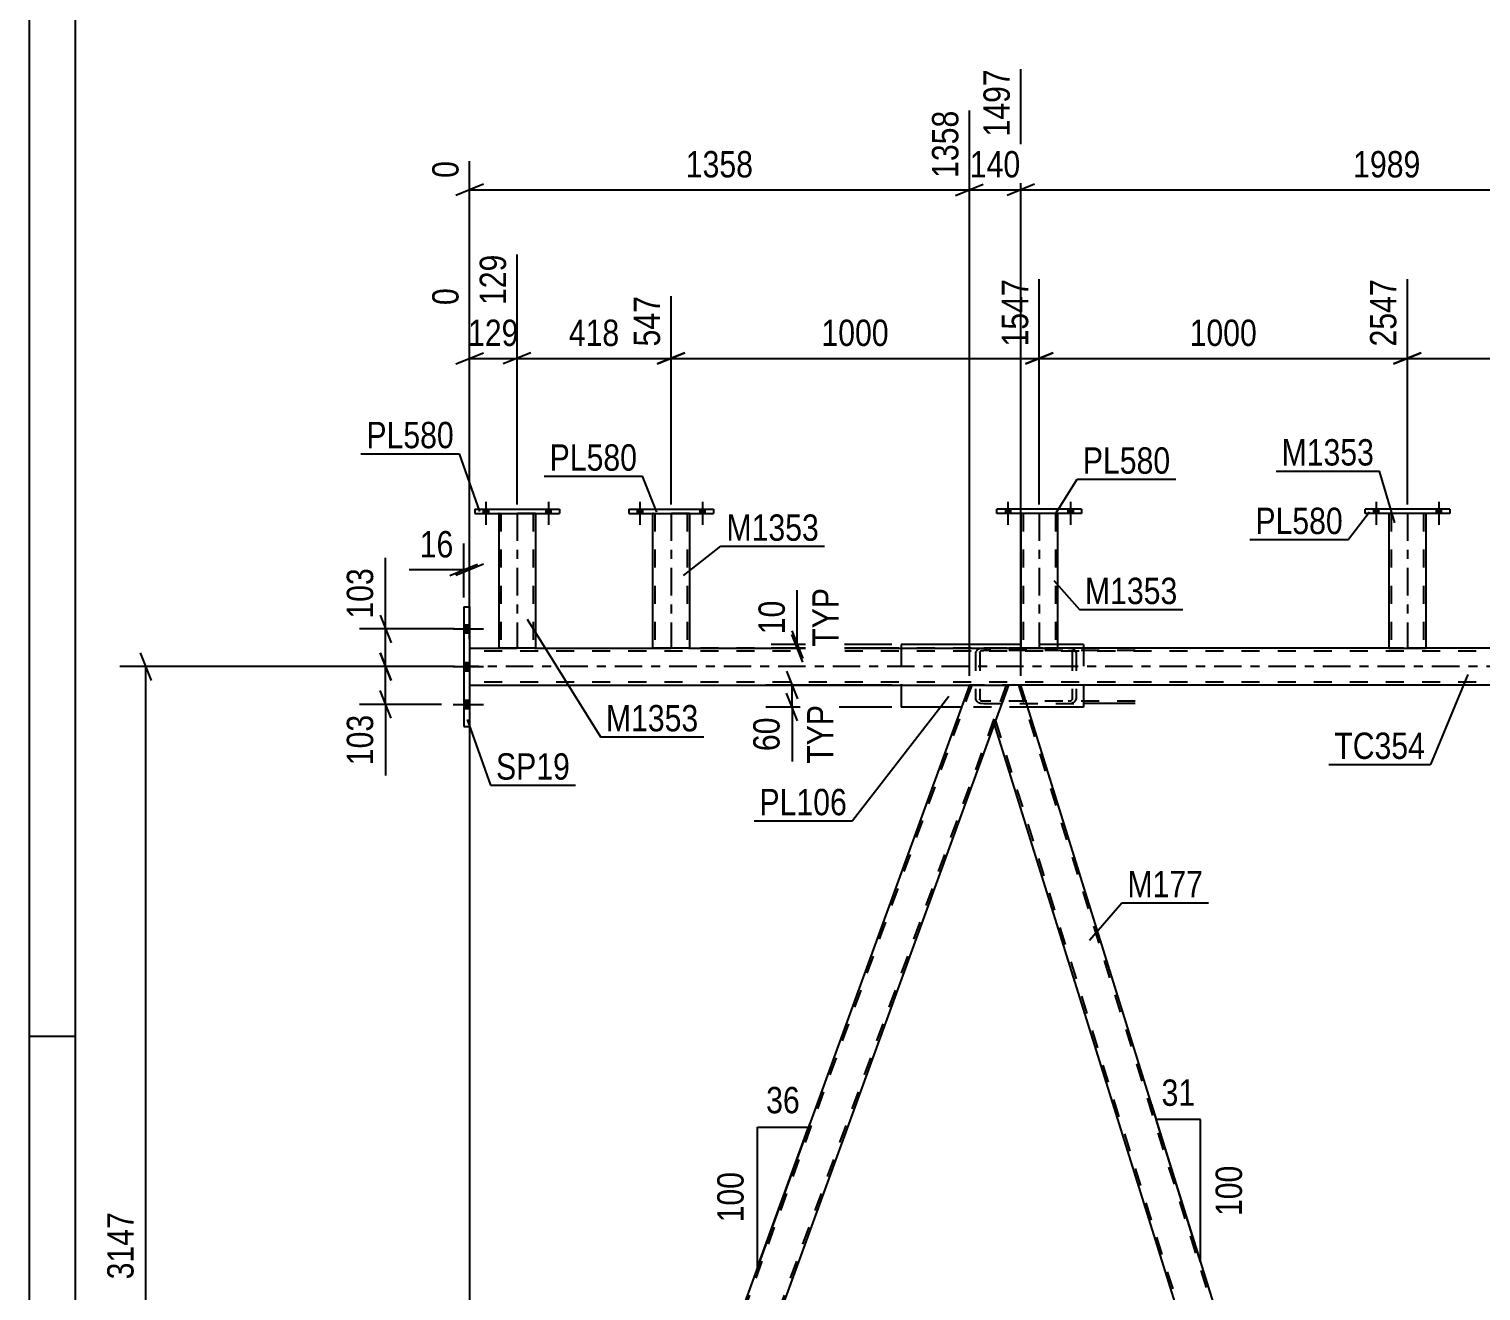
# Model space of a CAD drawing. Header units: millimetres. Extents: x -857 to 332, y -866 to -25.
# Drawn here: x -856.6 to -698.9, y -744.7 to -607.5 of the extents above; entities that cross this region are included whole.
import ezdxf

# ---------------------------------------------------------------- set-up
doc = ezdxf.new("R2010")
doc.units = ezdxf.units.MM
doc.linetypes.add('DXK_LINE_DOT2', pattern=[3.9198, 1.9599, -1.9599])
doc.linetypes.add('DXK_LINE_DOT3', pattern=[5.9187, 2.979, -0.9799, 0.9799, -0.9799])
doc.styles.add('Arial Narrow', font='ARIALN.TTF', dxfattribs={"height": 0.2})

# ---------------------------------------------------------------- blocks, each defined once
blk = doc.blocks.new('Unknown-570386455-1132')
at = {"color": 5, "linetype": 'Continuous'}
for p, q in [((-856.65, -25.05), (-856.65, -866.05)), ((-851.65, -30.05), (-851.65, -861.05)), ((-851.65, -717.05), (-856.65, -717.05))]:
    blk.add_line(p, q, dxfattribs=at)
blk = doc.blocks.new('Bolt-570386455-6483 - 6466')
at = {"linetype": 'Continuous'}
for points in [[(-809.42, -672.3), (-809.42, -673.18), (-808.78, -673.18), (-808.78, -672.3)], [(-809.42, -672.3), (-809.42, -673.18), (-808.78, -673.18), (-808.78, -672.3)], [(-809.42, -672.3), (-809.42, -673.18), (-808.78, -673.18), (-808.78, -672.3)], [(-809.42, -676.4), (-809.42, -677.28), (-808.78, -677.28), (-808.78, -676.4)], [(-809.42, -676.4), (-809.42, -677.28), (-808.78, -677.28), (-808.78, -676.4)], [(-809.42, -680.5), (-809.42, -681.38), (-808.78, -681.38), (-808.78, -680.5)], [(-809.42, -680.5), (-809.42, -681.38), (-808.78, -681.38), (-808.78, -680.5)], [(-809.42, -680.5), (-809.42, -681.38), (-808.78, -681.38), (-808.78, -680.5)]]:
    blk.add_hatch(color=1, dxfattribs=at).paths.add_polyline_path(points)
at = {"color": 1, "linetype": 'Continuous'}
for p, q in [((-810.58, -672.74), (-807.26, -672.74)), ((-810.58, -672.74), (-807.26, -672.74)), ((-810.58, -672.74), (-807.26, -672.74)), ((-809.42, -672.3), (-808.78, -672.3)), ((-809.42, -672.3), (-808.78, -672.3)), ((-809.42, -672.3), (-808.78, -672.3)), ((-809.42, -673.18), (-808.78, -673.18)), ((-809.42, -673.18), (-808.78, -673.18)), ((-809.42, -673.18), (-808.78, -673.18)), ((-809.42, -676.4), (-808.78, -676.4)), ((-809.42, -676.4), (-808.78, -676.4)), ((-810.58, -676.84), (-807.26, -676.84)), ((-810.58, -676.84), (-807.26, -676.84)), ((-809.42, -677.28), (-808.78, -677.28)), ((-809.42, -677.28), (-808.78, -677.28)), ((-810.58, -680.94), (-807.26, -680.94)), ((-810.58, -680.94), (-807.26, -680.94)), ((-810.58, -680.94), (-807.26, -680.94)), ((-809.42, -680.5), (-808.78, -680.5)), ((-809.42, -680.5), (-808.78, -680.5)), ((-809.42, -680.5), (-808.78, -680.5)), ((-809.42, -681.38), (-808.78, -681.38)), ((-809.42, -681.38), (-808.78, -681.38)), ((-809.42, -681.38), (-808.78, -681.38))]:
    blk.add_line(p, q, dxfattribs=at)
blk = doc.blocks.new('Bolt-570386455-6641 - 6466')
at = {"linetype": 'Continuous'}
for points in [[(-806.74, -659.72), (-807.3, -659.72), (-807.3, -660.2), (-806.74, -660.2)], [(-806.74, -659.72), (-807.3, -659.72), (-807.3, -660.2), (-806.74, -660.2)], [(-799.94, -659.72), (-800.5, -659.72), (-800.5, -660.2), (-799.94, -660.2)], [(-799.94, -659.72), (-800.5, -659.72), (-800.5, -660.2), (-799.94, -660.2)]]:
    blk.add_hatch(color=1, dxfattribs=at).paths.add_polyline_path(points)
at = {"color": 1, "linetype": 'Continuous'}
for p, q in [((-807.02, -658.92), (-807.02, -661.44)), ((-807.02, -658.92), (-807.02, -661.44)), ((-800.22, -658.92), (-800.22, -661.44)), ((-800.22, -658.92), (-800.22, -661.44)), ((-807.3, -659.72), (-807.3, -660.2)), ((-807.3, -659.72), (-807.3, -660.2)), ((-806.74, -659.72), (-806.74, -660.2)), ((-806.74, -659.72), (-806.74, -660.2)), ((-800.5, -659.72), (-800.5, -660.2)), ((-800.5, -659.72), (-800.5, -660.2)), ((-799.94, -659.72), (-799.94, -660.2)), ((-799.94, -659.72), (-799.94, -660.2))]:
    blk.add_line(p, q, dxfattribs=at)
blk = doc.blocks.new('Part-570386455-6513 - 6466')
at = {"color": 2, "linetype": 'Continuous'}
for p, q in [((-808.78, -674.84), (-805.62, -674.84)), ((-801.62, -674.84), (-788.89, -674.84)), ((-784.89, -674.84), (-748.89, -674.84)), ((-708.89, -674.84), (-744.89, -674.84)), ((-668.89, -674.84), (-704.89, -674.84)), ((-808.78, -678.84), (-754.48, -678.84)), ((-669.35, -678.84), (-748.91, -678.84))]:
    blk.add_line(p, q, dxfattribs=at)
at = {"color": 7, "linetype": 'DXK_LINE_DOT2'}
for p, q in [((-808.78, -674.84), (-808.78, -678.84)), ((-127.13, -675.16), (-808.78, -675.16)), ((-805.62, -674.84), (-801.62, -674.84)), ((-127.13, -674.84), (-788.89, -674.84)), ((-788.89, -674.84), (-784.89, -674.84)), ((-748.89, -674.84), (-744.89, -674.84)), ((-704.89, -674.84), (-708.89, -674.84)), ((-127.13, -678.52), (-808.78, -678.52)), ((-748.91, -678.84), (-754.48, -678.84))]:
    blk.add_line(p, q, dxfattribs=at)
at = {"color": 7, "linetype": 'DXK_LINE_DOT3'}
blk.add_line((-127.13, -676.84), (-808.78, -676.84), dxfattribs=at)
blk = doc.blocks.new('Bolt-570386455-6600 - 6466')
at = {"linetype": 'Continuous'}
for points in [[(-750.01, -659.72), (-750.57, -659.72), (-750.57, -660.2), (-750.01, -660.2)], [(-750.01, -659.72), (-750.57, -659.72), (-750.57, -660.2), (-750.01, -660.2)], [(-743.21, -659.72), (-743.77, -659.72), (-743.77, -660.2), (-743.21, -660.2)], [(-743.21, -659.72), (-743.77, -659.72), (-743.77, -660.2), (-743.21, -660.2)]]:
    blk.add_hatch(color=1, dxfattribs=at).paths.add_polyline_path(points)
at = {"color": 1, "linetype": 'Continuous'}
for p, q in [((-750.29, -658.92), (-750.29, -661.44)), ((-750.29, -658.92), (-750.29, -661.44)), ((-743.49, -658.92), (-743.49, -661.44)), ((-743.49, -658.92), (-743.49, -661.44)), ((-750.57, -659.72), (-750.57, -660.2)), ((-750.57, -659.72), (-750.57, -660.2)), ((-750.01, -659.72), (-750.01, -660.2)), ((-750.01, -659.72), (-750.01, -660.2)), ((-743.77, -659.72), (-743.77, -660.2)), ((-743.77, -659.72), (-743.77, -660.2)), ((-743.21, -659.72), (-743.21, -660.2)), ((-743.21, -659.72), (-743.21, -660.2))]:
    blk.add_line(p, q, dxfattribs=at)
blk = doc.blocks.new('Bolt-570386455-6602 - 6466')
at = {"linetype": 'Continuous'}
for points in [[(-710.01, -659.72), (-710.57, -659.72), (-710.57, -660.2), (-710.01, -660.2)], [(-710.01, -659.72), (-710.57, -659.72), (-710.57, -660.2), (-710.01, -660.2)], [(-703.21, -659.72), (-703.77, -659.72), (-703.77, -660.2), (-703.21, -660.2)], [(-703.21, -659.72), (-703.77, -659.72), (-703.77, -660.2), (-703.21, -660.2)]]:
    blk.add_hatch(color=1, dxfattribs=at).paths.add_polyline_path(points)
at = {"color": 1, "linetype": 'Continuous'}
for p, q in [((-710.29, -658.92), (-710.29, -661.44)), ((-710.29, -658.92), (-710.29, -661.44)), ((-703.49, -658.92), (-703.49, -661.44)), ((-703.49, -658.92), (-703.49, -661.44)), ((-710.57, -659.72), (-710.57, -660.2)), ((-710.57, -659.72), (-710.57, -660.2)), ((-710.01, -659.72), (-710.01, -660.2)), ((-710.01, -659.72), (-710.01, -660.2)), ((-703.77, -659.72), (-703.77, -660.2)), ((-703.77, -659.72), (-703.77, -660.2)), ((-703.21, -659.72), (-703.21, -660.2)), ((-703.21, -659.72), (-703.21, -660.2))]:
    blk.add_line(p, q, dxfattribs=at)
blk = doc.blocks.new('Part-570386455-6945 - 6466')
at = {"color": 2, "linetype": 'Continuous'}
for p, q in [((-748.89, -660.2), (-748.89, -674.84)), ((-744.89, -660.2), (-744.89, -674.84)), ((-748.89, -674.84), (-744.89, -674.84))]:
    blk.add_line(p, q, dxfattribs=at)
at = {"color": 7, "linetype": 'DXK_LINE_DOT2'}
for p, q in [((-744.89, -660.2), (-748.89, -660.2)), ((-748.89, -660.2), (-748.86, -660.2)), ((-748.65, -660.2), (-748.65, -674.84)), ((-745.13, -660.2), (-745.13, -674.84)), ((-745.19, -674.84), (-745.15, -674.84)), ((-745.15, -674.84), (-745.19, -674.84)), ((-745.13, -674.84), (-745.15, -674.84)), ((-745.15, -674.84), (-745.13, -674.84))]:
    blk.add_line(p, q, dxfattribs=at)
at = {"color": 7, "linetype": 'DXK_LINE_DOT3'}
blk.add_line((-746.89, -660.2), (-746.89, -674.84), dxfattribs=at)
blk = doc.blocks.new('Part-570386455-6593 - 6466')
at = {"color": 7, "linetype": 'DXK_LINE_DOT2'}
for p, q in [((-753.73, -675.14), (-753.8, -675.32)), ((-752.92, -674.84), (-753.26, -674.88)), ((-753.09, -675.1), (-752.92, -675.08)), ((-736.47, -674.84), (-752.92, -674.84)), ((-736.47, -675.08), (-752.92, -675.08)), ((-743.42, -674.88), (-743.75, -674.84)), ((-743.75, -675.08), (-743.59, -675.1)), ((-742.88, -675.32), (-742.95, -675.14)), ((-753.8, -675.32), (-753.8, -680.36)), ((-753.36, -675.32), (-753.33, -675.23)), ((-753.36, -675.32), (-753.36, -680.36)), ((-743.35, -675.23), (-743.32, -675.32)), ((-743.32, -675.32), (-743.32, -680.36)), ((-742.88, -675.32), (-742.88, -680.36)), ((-753.8, -680.36), (-753.73, -680.55)), ((-753.33, -680.45), (-753.36, -680.36)), ((-753.26, -680.81), (-752.92, -680.84)), ((-752.92, -680.6), (-753.09, -680.58)), ((-736.47, -680.6), (-752.92, -680.6)), ((-752.92, -680.84), (-742.08, -680.84)), ((-743.59, -680.58), (-743.75, -680.6)), ((-743.75, -680.84), (-743.42, -680.81)), ((-743.32, -680.36), (-743.35, -680.45)), ((-742.95, -680.55), (-742.88, -680.36))]:
    blk.add_line(p, q, dxfattribs=at)
at = {"color": 2, "linetype": 'Continuous'}
blk.add_line((-736.47, -680.84), (-742.08, -680.84), dxfattribs=at)
at = {"color": 7, "linetype": 'DXK_LINE_DOT2'}
for centre, radius, start, end in [((-753.12, -675.68), 0.817, 99.5182, 138.0638), ((-753.02, -675.5), 0.409, 99.5182, 138.0638), ((-743.65, -675.5), 0.409, 41.9362, 80.4818), ((-743.55, -675.68), 0.817, 41.9362, 80.4818), ((-753.12, -680), 0.817, 221.9362, 260.4818), ((-753.02, -680.18), 0.409, 221.9362, 260.4818), ((-743.65, -680.18), 0.409, 279.5182, 318.0638), ((-743.55, -680), 0.817, 279.5182, 318.0638)]:
    blk.add_arc(centre, radius, start, end, dxfattribs=at)
blk = doc.blocks.new('Bolt-570386455-6621 - 6466')
at = {"linetype": 'Continuous'}
for points in [[(-790.01, -659.72), (-790.57, -659.72), (-790.57, -660.2), (-790.01, -660.2)], [(-790.01, -659.72), (-790.57, -659.72), (-790.57, -660.2), (-790.01, -660.2)], [(-783.21, -659.72), (-783.77, -659.72), (-783.77, -660.2), (-783.21, -660.2)], [(-783.21, -659.72), (-783.77, -659.72), (-783.77, -660.2), (-783.21, -660.2)]]:
    blk.add_hatch(color=1, dxfattribs=at).paths.add_polyline_path(points)
at = {"color": 1, "linetype": 'Continuous'}
for p, q in [((-790.29, -658.92), (-790.29, -661.44)), ((-790.29, -658.92), (-790.29, -661.44)), ((-783.49, -658.92), (-783.49, -661.44)), ((-783.49, -658.92), (-783.49, -661.44)), ((-790.57, -659.72), (-790.57, -660.2)), ((-790.57, -659.72), (-790.57, -660.2)), ((-790.01, -659.72), (-790.01, -660.2)), ((-790.01, -659.72), (-790.01, -660.2)), ((-783.77, -659.72), (-783.77, -660.2)), ((-783.77, -659.72), (-783.77, -660.2)), ((-783.21, -659.72), (-783.21, -660.2)), ((-783.21, -659.72), (-783.21, -660.2))]:
    blk.add_line(p, q, dxfattribs=at)
blk = doc.blocks.new('Part-570386455-6718 - 6466')
at = {"color": 2, "linetype": 'Continuous'}
for p, q in [((-761.9, -674.44), (-761.9, -674.84)), ((-748.89, -674.44), (-761.9, -674.44)), ((-742.08, -674.44), (-744.89, -674.44)), ((-742.08, -674.44), (-742.08, -674.84)), ((-761.9, -678.84), (-761.9, -681.24)), ((-742.08, -678.84), (-742.08, -681.24)), ((-755.35, -681.24), (-761.9, -681.24)), ((-742.08, -681.24), (-748.16, -681.24))]:
    blk.add_line(p, q, dxfattribs=at)
at = {"color": 7, "linetype": 'DXK_LINE_DOT2'}
for p, q in [((-761.9, -674.84), (-761.9, -678.84)), ((-744.89, -674.44), (-748.89, -674.44)), ((-742.08, -674.84), (-742.08, -678.84)), ((-748.16, -681.24), (-755.35, -681.24))]:
    blk.add_line(p, q, dxfattribs=at)
blk = doc.blocks.new('Part-570386455-6839 - 6466')
at = {"color": 2, "linetype": 'Continuous'}
for p, q in [((-750.22, -678.84), (-751.77, -683.09)), ((-748.91, -678.84), (-750.22, -678.84)), ((-748.91, -678.84), (-712.2, -796.59)), ((-751.77, -683.09), (-715.31, -800.06)), ((-713.47, -800.06), (-712.2, -796.59))]:
    blk.add_line(p, q, dxfattribs=at)
at = {"color": 7, "linetype": 'DXK_LINE_DOT2'}
for p, q in [((-749.16, -678.84), (-712.34, -796.96)), ((-751.64, -682.72), (-715.06, -800.06)), ((-712.2, -796.59), (-712.47, -797.33)), ((-715.31, -800.06), (-713.47, -800.06))]:
    blk.add_line(p, q, dxfattribs=at)
blk = doc.blocks.new('Part-570386455-6891 - 6466')
at = {"color": 2, "linetype": 'Continuous'}
for p, q in [((-809.42, -670.34), (-809.42, -683.34)), ((-809.42, -670.34), (-808.78, -670.34)), ((-808.78, -670.34), (-808.78, -683.34)), ((-809.42, -683.34), (-808.78, -683.34))]:
    blk.add_line(p, q, dxfattribs=at)
blk = doc.blocks.new('Part-570386455-6916 - 6466')
at = {"color": 2, "linetype": 'Continuous'}
for p, q in [((-788.89, -660.2), (-788.89, -674.84)), ((-784.89, -660.2), (-784.89, -674.84)), ((-784.89, -674.84), (-788.89, -674.84))]:
    blk.add_line(p, q, dxfattribs=at)
at = {"color": 7, "linetype": 'DXK_LINE_DOT2'}
for p, q in [((-784.89, -660.2), (-788.89, -660.2)), ((-788.89, -660.2), (-788.86, -660.2)), ((-788.65, -660.2), (-788.65, -674.84)), ((-785.13, -660.2), (-785.13, -674.84)), ((-788.65, -674.84), (-788.63, -674.84)), ((-788.63, -674.84), (-788.6, -674.84)), ((-788.6, -674.84), (-788.58, -674.84))]:
    blk.add_line(p, q, dxfattribs=at)
at = {"color": 7, "linetype": 'DXK_LINE_DOT3'}
blk.add_line((-786.89, -660.2), (-786.89, -674.84), dxfattribs=at)
blk = doc.blocks.new('Part-570386455-6934 - 6466')
at = {"color": 2, "linetype": 'Continuous'}
for p, q in [((-702.29, -659.72), (-711.49, -659.72)), ((-711.49, -660.2), (-711.49, -659.72)), ((-702.29, -660.2), (-711.49, -660.2)), ((-702.29, -659.72), (-702.29, -660.2))]:
    blk.add_line(p, q, dxfattribs=at)
blk = doc.blocks.new('Part-570386455-6951 - 6466')
at = {"color": 2, "linetype": 'Continuous'}
for p, q in [((-742.29, -659.72), (-751.49, -659.72)), ((-751.49, -660.2), (-751.49, -659.72)), ((-742.29, -660.2), (-751.49, -660.2)), ((-742.29, -659.72), (-742.29, -660.2))]:
    blk.add_line(p, q, dxfattribs=at)
blk = doc.blocks.new('Part-570386455-6957 - 6466')
at = {"color": 2, "linetype": 'Continuous'}
for p, q in [((-708.89, -660.2), (-708.89, -674.84)), ((-704.89, -660.2), (-704.89, -674.84)), ((-708.89, -674.84), (-704.89, -674.84))]:
    blk.add_line(p, q, dxfattribs=at)
at = {"color": 7, "linetype": 'DXK_LINE_DOT2'}
for p, q in [((-704.89, -660.2), (-708.89, -660.2)), ((-708.89, -660.2), (-708.86, -660.2)), ((-708.65, -660.2), (-708.65, -674.84)), ((-705.13, -660.2), (-705.13, -674.84)), ((-705.19, -674.84), (-705.15, -674.84)), ((-705.15, -674.84), (-705.19, -674.84)), ((-705.13, -674.84), (-705.15, -674.84)), ((-705.15, -674.84), (-705.13, -674.84))]:
    blk.add_line(p, q, dxfattribs=at)
at = {"color": 7, "linetype": 'DXK_LINE_DOT3'}
blk.add_line((-706.89, -660.2), (-706.89, -674.84), dxfattribs=at)
blk = doc.blocks.new('Part-570386455-7005 - 6466')
at = {"color": 7, "linetype": 'DXK_LINE_DOT2'}
for p, q in [((-669.09, -678.84), (-713.21, -800.06)), ((-665.34, -678.84), (-709.47, -800.06)), ((-665.09, -678.84), (-666.64, -683.09)), ((-712.2, -796.59), (-713.47, -800.06)), ((-709.21, -800.06), (-713.47, -800.06))]:
    blk.add_line(p, q, dxfattribs=at)
at = {"color": 2, "linetype": 'Continuous'}
for p, q in [((-669.35, -678.84), (-712.2, -796.59)), ((-669.35, -678.84), (-665.09, -678.84)), ((-666.64, -683.09), (-709.21, -800.06))]:
    blk.add_line(p, q, dxfattribs=at)
blk = doc.blocks.new('Part-570386455-7054 - 6466')
at = {"color": 2, "linetype": 'Continuous'}
for p, q in [((-791.49, -659.72), (-791.49, -660.2)), ((-791.49, -659.72), (-782.29, -659.72)), ((-791.49, -660.2), (-782.29, -660.2)), ((-782.29, -659.72), (-782.29, -660.2))]:
    blk.add_line(p, q, dxfattribs=at)
blk = doc.blocks.new('Part-570386455-7071 - 6466')
at = {"color": 2, "linetype": 'Continuous'}
for p, q in [((-754.48, -678.84), (-798.6, -800.06)), ((-754.48, -678.84), (-750.22, -678.84)), ((-751.77, -683.09), (-794.34, -800.06))]:
    blk.add_line(p, q, dxfattribs=at)
at = {"color": 7, "linetype": 'DXK_LINE_DOT2'}
for p, q in [((-754.22, -678.84), (-798.35, -800.06)), ((-750.48, -678.84), (-794.6, -800.06)), ((-750.22, -678.84), (-751.77, -683.09)), ((-798.6, -800.06), (-794.34, -800.06))]:
    blk.add_line(p, q, dxfattribs=at)
blk = doc.blocks.new('Part-570386455-7120 - 6466')
at = {"color": 2, "linetype": 'Continuous'}
for p, q in [((-805.62, -660.2), (-805.62, -674.84)), ((-801.62, -660.2), (-801.62, -674.84)), ((-801.62, -674.84), (-805.62, -674.84))]:
    blk.add_line(p, q, dxfattribs=at)
at = {"color": 7, "linetype": 'DXK_LINE_DOT2'}
for p, q in [((-801.62, -660.2), (-805.62, -660.2)), ((-805.62, -660.2), (-805.59, -660.2)), ((-805.38, -660.2), (-805.38, -674.84)), ((-801.86, -660.2), (-801.86, -674.84)), ((-805.38, -674.84), (-805.37, -674.84)), ((-805.37, -674.84), (-805.33, -674.84)), ((-805.33, -674.84), (-805.31, -674.84))]:
    blk.add_line(p, q, dxfattribs=at)
at = {"color": 7, "linetype": 'DXK_LINE_DOT3'}
blk.add_line((-803.62, -660.2), (-803.62, -674.84), dxfattribs=at)
blk = doc.blocks.new('Part-570386455-7126 - 6466')
at = {"color": 2, "linetype": 'Continuous'}
for p, q in [((-808.22, -659.72), (-808.22, -660.2)), ((-808.22, -659.72), (-799.02, -659.72)), ((-808.22, -660.2), (-799.02, -660.2)), ((-799.02, -659.72), (-799.02, -660.2))]:
    blk.add_line(p, q, dxfattribs=at)
blk = doc.blocks.new('StraightDimension-570386455-7425 - 6466')
at = {"color": 7, "linetype": 'Continuous'}
for p, q in [((-774.35, -677.34), (-773.15, -680.34)), ((-762.9, -678.84), (-776.6, -678.84)), ((-773.15, -682.74), (-774.35, -679.74)), ((-773.75, -681.24), (-773.75, -678.84)), ((-762.9, -681.24), (-776.6, -681.24))]:
    blk.add_line(p, q, dxfattribs=at)
at = {"color": 0, "linetype": 'Continuous'}
blk.add_wipeout([(-768.65, -680.4), (-772.85, -680.4), (-772.85, -687.99), (-768.65, -687.99)], dxfattribs=at)
at = {"color": 0}
blk.add_wipeout([(-774.5, -681.77), (-778.7, -681.77), (-778.7, -686.62), (-774.5, -686.62)], dxfattribs=at)
at = {"color": 7, "linetype": 'Continuous'}
blk.add_line((-773.75, -681.24), (-773.75, -687.15), dxfattribs=at)
blk.add_line((-773.75, -681.24), (-773.75, -687.15), dxfattribs=at)
at = {"color": 3, "linetype": 'Continuous', "style": 'Arial Narrow'}
blk.add_text('TYP', height=2.863, rotation=90.0002, dxfattribs=at).set_placement((-769.25, -687.39))
at = {"color": 3, "style": 'Arial Narrow'}
blk.add_text('60', height=2.863, rotation=90.0002, dxfattribs=at).set_placement((-775.1, -686.02))
blk = doc.blocks.new('StraightDimension-570386455-17871 - 6466')
at = {"color": 7, "linetype": 'Continuous'}
for p, q in [((-746.89, -659.2), (-746.89, -634.73)), ((-706.89, -659.2), (-706.89, -634.73)), ((-745.39, -642.74), (-748.39, -643.94)), ((-746.89, -643.34), (-706.89, -643.34)), ((-708.39, -643.94), (-705.39, -642.74))]:
    blk.add_line(p, q, dxfattribs=at)
at = {"color": 0, "linetype": 'Continuous'}
blk.add_wipeout([(-707.49, -634.13), (-711.69, -634.13), (-711.69, -642.64), (-707.49, -642.64)], dxfattribs=at)
at = {"color": 0}
blk.add_wipeout([(-722.64, -642.59), (-722.64, -638.39), (-731.15, -638.39), (-731.15, -642.59)], dxfattribs=at)
at = {"color": 3, "linetype": 'Continuous', "style": 'Arial Narrow'}
blk.add_text('2547', height=2.863, rotation=90.0002, dxfattribs=at).set_placement((-708.09, -642.04))
at = {"color": 3, "style": 'Arial Narrow'}
blk.add_text('1000', height=2.863, dxfattribs=at).set_placement((-730.55, -641.99))
blk = doc.blocks.new('StraightDimension-570386455-7463 - 6466')
at = {"color": 7, "linetype": 'Continuous'}
for p, q in [((-808.78, -679.84), (-808.78, -760.06)), ((-827.2, -798.84), (-827.2, -754.81)), ((-825.7, -757.06), (-828.7, -758.26)), ((-810.28, -758.26), (-807.28, -757.06)), ((-827.2, -757.66), (-808.78, -757.66))]:
    blk.add_line(p, q, dxfattribs=at)
at = {"color": 0}
blk.add_wipeout([(-813.74, -756.91), (-813.74, -752.71), (-822.25, -752.71), (-822.25, -756.91)], dxfattribs=at)
at = {"color": 3, "style": 'Arial Narrow'}
blk.add_text('1331', height=2.863, dxfattribs=at).set_placement((-821.65, -756.31))
blk = doc.blocks.new('StraightDimension-570386455-7212 - 6466')
at = {"color": 7, "linetype": 'Continuous'}
for p, q in [((-818.51, -671.24), (-817.31, -674.24)), ((-810.42, -672.74), (-820.76, -672.74)), ((-817.91, -676.84), (-817.91, -672.74)), ((-817.31, -678.34), (-818.51, -675.34)), ((-810.42, -676.84), (-820.76, -676.84))]:
    blk.add_line(p, q, dxfattribs=at)
at = {"color": 0}
blk.add_wipeout([(-818.66, -665.53), (-822.86, -665.53), (-822.86, -672.22), (-818.66, -672.22)], dxfattribs=at)
at = {"color": 7, "linetype": 'Continuous'}
blk.add_line((-817.91, -672.74), (-817.91, -665.01), dxfattribs=at)
blk.add_line((-817.91, -672.74), (-817.91, -665.01), dxfattribs=at)
at = {"color": 3, "style": 'Arial Narrow'}
blk.add_text('103', height=2.863, rotation=90.0002, dxfattribs=at).set_placement((-819.26, -671.62))
blk = doc.blocks.new('StraightDimension-570386455-8231 - 6466')
at = {"color": 7, "linetype": 'Continuous'}
for p, q in [((-809.42, -669.34), (-809.42, -663.47)), ((-808.78, -669.34), (-808.78, -663.47)), ((-810.92, -666.92), (-807.92, -665.72)), ((-807.28, -665.72), (-810.28, -666.92)), ((-809.42, -666.32), (-808.78, -666.32))]:
    blk.add_line(p, q, dxfattribs=at)
at = {"color": 0}
blk.add_wipeout([(-809.95, -665.57), (-809.95, -661.37), (-814.8, -661.37), (-814.8, -665.57)], dxfattribs=at)
at = {"color": 7, "linetype": 'Continuous'}
blk.add_line((-809.42, -666.32), (-815.33, -666.32), dxfattribs=at)
blk.add_line((-809.42, -666.32), (-815.33, -666.32), dxfattribs=at)
at = {"color": 3, "style": 'Arial Narrow'}
blk.add_text('16', height=2.863, dxfattribs=at).set_placement((-814.2, -664.97))
blk = doc.blocks.new('StraightDimension-570386455-17874 - 6466')
at = {"color": 7, "linetype": 'Continuous'}
for p, q in [((-803.62, -659.2), (-803.62, -632.06)), ((-808.78, -673.84), (-808.78, -635.72)), ((-810.28, -643.94), (-807.28, -642.74)), ((-808.78, -643.34), (-803.62, -643.34)), ((-802.12, -642.74), (-805.12, -643.94))]:
    blk.add_line(p, q, dxfattribs=at)
at = {"color": 0}
blk.add_wipeout([(-802.86, -642.59), (-802.86, -638.39), (-809.55, -638.39), (-809.55, -642.59)], dxfattribs=at)
at = {"color": 3, "style": 'Arial Narrow'}
blk.add_text('129', height=2.863, dxfattribs=at).set_placement((-808.95, -641.99))
at = {"color": 0, "linetype": 'Continuous'}
for points in [[(-804.22, -631.46), (-808.42, -631.46), (-808.42, -638.14), (-804.22, -638.14)], [(-809.38, -635.12), (-813.58, -635.12), (-813.58, -638.14), (-809.38, -638.14)]]:
    blk.add_wipeout(points, dxfattribs=at)
at = {"color": 3, "linetype": 'Continuous', "style": 'Arial Narrow'}
for s, height, p in [('129', 2.863, (-804.82, -637.54)), ('0', 2.86, (-809.98, -637.54))]:
    blk.add_text(s, height=height, rotation=90.0002, dxfattribs=at).set_placement(p)
blk = doc.blocks.new('StraightDimension-570386455-7220 - 6466')
at = {"color": 7, "linetype": 'Continuous'}
for p, q in [((-818.51, -675.34), (-817.31, -678.34)), ((-810.42, -676.84), (-820.76, -676.84)), ((-817.91, -680.94), (-817.91, -676.84)), ((-817.31, -682.44), (-818.51, -679.44)), ((-811.82, -680.94), (-820.76, -680.94))]:
    blk.add_line(p, q, dxfattribs=at)
at = {"color": 0}
blk.add_wipeout([(-818.66, -681.47), (-822.86, -681.47), (-822.86, -688.15), (-818.66, -688.15)], dxfattribs=at)
at = {"color": 7, "linetype": 'Continuous'}
blk.add_line((-817.91, -680.94), (-817.91, -688.68), dxfattribs=at)
blk.add_line((-817.91, -680.94), (-817.91, -688.68), dxfattribs=at)
at = {"color": 3, "style": 'Arial Narrow'}
blk.add_text('103', height=2.863, rotation=90.0002, dxfattribs=at).set_placement((-819.26, -687.55))
blk = doc.blocks.new('StraightDimension-570386455-7442 - 6466')
at = {"color": 7, "linetype": 'Continuous'}
for p, q in [((-773.78, -672.94), (-772.58, -675.94)), ((-772.58, -676.34), (-773.78, -673.34)), ((-762.9, -674.44), (-776.03, -674.44)), ((-762.9, -674.84), (-776.03, -674.84)), ((-773.18, -674.84), (-773.18, -674.44))]:
    blk.add_line(p, q, dxfattribs=at)
at = {"color": 0, "linetype": 'Continuous'}
blk.add_wipeout([(-768.08, -667.69), (-772.28, -667.69), (-772.28, -675.28), (-768.08, -675.28)], dxfattribs=at)
at = {"color": 0}
blk.add_wipeout([(-773.93, -669.06), (-778.13, -669.06), (-778.13, -673.92), (-773.93, -673.92)], dxfattribs=at)
at = {"color": 7, "linetype": 'Continuous'}
blk.add_line((-773.18, -674.44), (-773.18, -668.54), dxfattribs=at)
blk.add_line((-773.18, -674.44), (-773.18, -668.54), dxfattribs=at)
at = {"color": 3, "linetype": 'Continuous', "style": 'Arial Narrow'}
blk.add_text('TYP', height=2.863, rotation=90.0002, dxfattribs=at).set_placement((-768.68, -674.68))
at = {"color": 3, "style": 'Arial Narrow'}
blk.add_text('10', height=2.863, rotation=90.0002, dxfattribs=at).set_placement((-774.53, -673.32))
blk = doc.blocks.new('StraightDimension-570386455-7954 - 6466')
at = {"color": 7, "linetype": 'Continuous'}
for p, q in [((-843.34, -678.34), (-844.54, -675.34)), ((-810.42, -676.84), (-846.79, -676.84)), ((-843.94, -802.7), (-843.94, -676.84)), ((-844.54, -801.2), (-843.34, -804.2)), ((-828.84, -802.7), (-846.79, -802.7))]:
    blk.add_line(p, q, dxfattribs=at)
at = {"color": 0}
blk.add_wipeout([(-844.69, -735.51), (-848.89, -735.51), (-848.89, -744.03), (-844.69, -744.03)], dxfattribs=at)
at = {"color": 3, "style": 'Arial Narrow'}
blk.add_text('3147', height=2.863, rotation=90.0002, dxfattribs=at).set_placement((-845.29, -743.43))
blk = doc.blocks.new('StraightDimension-570386455-17870 - 6466')
at = {"color": 7, "linetype": 'Continuous'}
for p, q in [((-706.89, -659.2), (-706.89, -634.73)), ((-666.89, -659.2), (-666.89, -634.73)), ((-705.39, -642.74), (-708.39, -643.94)), ((-706.89, -643.34), (-666.89, -643.34)), ((-668.39, -643.94), (-665.39, -642.74))]:
    blk.add_line(p, q, dxfattribs=at)
at = {"color": 0, "linetype": 'Continuous'}
blk.add_wipeout([(-667.49, -634.13), (-671.69, -634.13), (-671.69, -642.64), (-667.49, -642.64)], dxfattribs=at)
at = {"color": 0}
blk.add_wipeout([(-682.64, -642.59), (-682.64, -638.39), (-691.15, -638.39), (-691.15, -642.59)], dxfattribs=at)
at = {"color": 3, "linetype": 'Continuous', "style": 'Arial Narrow'}
blk.add_text('3547', height=2.863, rotation=90.0002, dxfattribs=at).set_placement((-668.09, -642.04))
at = {"color": 3, "style": 'Arial Narrow'}
blk.add_text('1000', height=2.863, dxfattribs=at).set_placement((-690.55, -641.99))
blk = doc.blocks.new('StraightDimension-570386455-17872 - 6466')
at = {"color": 7, "linetype": 'Continuous'}
for p, q in [((-746.89, -659.2), (-746.89, -634.73)), ((-786.89, -659.2), (-786.89, -636.56)), ((-785.39, -642.74), (-788.39, -643.94)), ((-786.89, -643.34), (-746.89, -643.34)), ((-748.39, -643.94), (-745.39, -642.74))]:
    blk.add_line(p, q, dxfattribs=at)
at = {"color": 0, "linetype": 'Continuous'}
blk.add_wipeout([(-747.49, -634.13), (-751.69, -634.13), (-751.69, -642.64), (-747.49, -642.64)], dxfattribs=at)
at = {"color": 0}
blk.add_wipeout([(-762.64, -642.59), (-762.64, -638.39), (-771.15, -638.39), (-771.15, -642.59)], dxfattribs=at)
at = {"color": 3, "linetype": 'Continuous', "style": 'Arial Narrow'}
blk.add_text('1547', height=2.863, rotation=90.0002, dxfattribs=at).set_placement((-748.09, -642.04))
at = {"color": 3, "style": 'Arial Narrow'}
blk.add_text('1000', height=2.863, dxfattribs=at).set_placement((-770.55, -641.99))
blk = doc.blocks.new('StraightDimension-570386455-17873 - 6466')
at = {"color": 7, "linetype": 'Continuous'}
for p, q in [((-803.62, -659.2), (-803.62, -632.06)), ((-786.89, -659.2), (-786.89, -636.56)), ((-802.12, -642.74), (-805.12, -643.94)), ((-803.62, -643.34), (-786.89, -643.34)), ((-788.39, -643.94), (-785.39, -642.74))]:
    blk.add_line(p, q, dxfattribs=at)
at = {"color": 0}
blk.add_wipeout([(-791.92, -642.59), (-791.92, -638.39), (-798.6, -638.39), (-798.6, -642.59)], dxfattribs=at)
at = {"color": 3, "style": 'Arial Narrow'}
blk.add_text('418', height=2.863, dxfattribs=at).set_placement((-798, -641.99))
at = {"color": 0, "linetype": 'Continuous'}
blk.add_wipeout([(-787.49, -635.96), (-791.69, -635.96), (-791.69, -642.64), (-787.49, -642.64)], dxfattribs=at)
at = {"color": 3, "linetype": 'Continuous', "style": 'Arial Narrow'}
blk.add_text('547', height=2.863, rotation=90.0002, dxfattribs=at).set_placement((-788.09, -642.04))
blk = doc.blocks.new('StraightDimension-570386455-47000 - 6466')
at = {"color": 7, "linetype": 'Continuous'}
for p, q in [((-748.89, -677.84), (-748.89, -611.91)), ((-669.35, -677.84), (-669.35, -616.41)), ((-747.39, -624.42), (-750.39, -625.62)), ((-670.85, -625.62), (-667.85, -624.42)), ((-748.89, -625.02), (-669.35, -625.02))]:
    blk.add_line(p, q, dxfattribs=at)
at = {"color": 0, "linetype": 'Continuous'}
blk.add_wipeout([(-669.95, -615.81), (-674.15, -615.81), (-674.15, -624.32), (-669.95, -624.32)], dxfattribs=at)
at = {"color": 0}
blk.add_wipeout([(-704.86, -624.27), (-704.86, -620.07), (-713.38, -620.07), (-713.38, -624.27)], dxfattribs=at)
at = {"color": 3, "linetype": 'Continuous', "style": 'Arial Narrow'}
blk.add_text('3486', height=2.863, rotation=90.0002, dxfattribs=at).set_placement((-670.55, -623.72))
at = {"color": 3, "style": 'Arial Narrow'}
blk.add_text('1989', height=2.863, dxfattribs=at).set_placement((-712.78, -623.67))
blk = doc.blocks.new('StraightDimension-570386455-47001 - 6466')
at = {"color": 7, "linetype": 'Continuous'}
for p, q in [((-748.89, -677.84), (-748.89, -611.91)), ((-754.48, -677.84), (-754.48, -616.41)), ((-755.98, -625.62), (-752.98, -624.42)), ((-747.39, -624.42), (-750.39, -625.62)), ((-754.48, -625.02), (-748.89, -625.02))]:
    blk.add_line(p, q, dxfattribs=at)
at = {"color": 0}
blk.add_wipeout([(-748.34, -624.27), (-748.34, -620.07), (-755.03, -620.07), (-755.03, -624.27)], dxfattribs=at)
at = {"color": 3, "style": 'Arial Narrow'}
blk.add_text('140', height=2.863, dxfattribs=at).set_placement((-754.43, -623.67))
at = {"color": 0, "linetype": 'Continuous'}
blk.add_wipeout([(-749.49, -611.31), (-753.69, -611.31), (-753.69, -619.82), (-749.49, -619.82)], dxfattribs=at)
at = {"color": 3, "linetype": 'Continuous', "style": 'Arial Narrow'}
blk.add_text('1497', height=2.863, rotation=90.0002, dxfattribs=at).set_placement((-750.09, -619.22))
blk = doc.blocks.new('StraightDimension-570386455-47002 - 6466')
at = {"color": 7, "linetype": 'Continuous'}
for p, q in [((-754.48, -677.84), (-754.48, -616.41)), ((-808.78, -673.84), (-808.78, -621.89)), ((-807.28, -624.42), (-810.28, -625.62)), ((-755.98, -625.62), (-752.98, -624.42)), ((-808.78, -625.02), (-754.48, -625.02))]:
    blk.add_line(p, q, dxfattribs=at)
at = {"color": 0, "linetype": 'Continuous'}
for points in [[(-755.08, -615.81), (-759.28, -615.81), (-759.28, -624.32), (-755.08, -624.32)], [(-809.38, -621.29), (-813.58, -621.29), (-813.58, -624.32), (-809.38, -624.32)]]:
    blk.add_wipeout(points, dxfattribs=at)
at = {"color": 0}
blk.add_wipeout([(-777.38, -624.27), (-777.38, -620.07), (-785.89, -620.07), (-785.89, -624.27)], dxfattribs=at)
at = {"color": 3, "linetype": 'Continuous', "style": 'Arial Narrow'}
for s, height, p in [('1358', 2.863, (-755.68, -623.72)), ('0', 2.86, (-809.98, -623.72))]:
    blk.add_text(s, height=height, rotation=90.0002, dxfattribs=at).set_placement(p)
at = {"color": 3, "style": 'Arial Narrow'}
blk.add_text('1358', height=2.863, dxfattribs=at).set_placement((-785.29, -623.67))
blk = doc.blocks.new('AngleDimension-570386455-49779 - 6466')
at = {"color": 7, "linetype": 'Continuous'}
for p, q in [((-777.51, -726.88), (-771.97, -726.88)), ((-777.51, -742.11), (-771.97, -726.88)), ((-777.51, -742.11), (-777.51, -726.88)), ((-771.81, -726.46), (-771.97, -726.88))]:
    blk.add_line(p, q, dxfattribs=at)
at = {"color": 0}
blk.add_wipeout([(-778.41, -731.15), (-782.61, -731.15), (-782.61, -737.84), (-778.41, -737.84)], dxfattribs=at)
at = {"color": 3, "style": 'Arial Narrow'}
blk.add_text('100', height=2.863, rotation=90.0002, dxfattribs=at).set_placement((-779.01, -737.24))
at = {"color": 0}
blk.add_wipeout([(-772.31, -725.98), (-772.31, -721.78), (-777.16, -721.78), (-777.16, -725.98)], dxfattribs=at)
at = {"color": 3, "style": 'Arial Narrow'}
blk.add_text('36', height=2.863, dxfattribs=at).set_placement((-776.56, -725.38))
blk = doc.blocks.new('AngleDimension-570386455-49793 - 6466')
at = {"color": 7, "linetype": 'Continuous'}
for p, q in [((-734.7, -724.41), (-734.18, -726.07)), ((-729.36, -726.07), (-734.18, -726.07)), ((-729.36, -741.54), (-734.18, -726.07)), ((-729.36, -741.54), (-729.36, -726.07))]:
    blk.add_line(p, q, dxfattribs=at)
at = {"color": 0}
blk.add_wipeout([(-724.26, -730.47), (-728.46, -730.47), (-728.46, -737.15), (-724.26, -737.15)], dxfattribs=at)
at = {"color": 3, "style": 'Arial Narrow'}
blk.add_text('100', height=2.863, rotation=90.0002, dxfattribs=at).set_placement((-724.86, -736.55))
at = {"color": 0}
blk.add_wipeout([(-729.34, -725.17), (-729.34, -720.97), (-734.2, -720.97), (-734.2, -725.17)], dxfattribs=at)
at = {"color": 3, "style": 'Arial Narrow'}
blk.add_text('31', height=2.863, dxfattribs=at).set_placement((-733.6, -724.57))
blk = doc.blocks.new('Mark-570386455-6509 - 6466')
at = {"color": 0}
blk.add_wipeout([(-704.97, -686.87), (-704.97, -683.87), (-714.83, -683.87), (-714.83, -686.87)], dxfattribs=at)
blk.add_wipeout([(-704.97, -686.87), (-704.97, -683.87), (-714.83, -683.87), (-714.83, -686.87)], dxfattribs=at)
at = {"color": 30, "linetype": 'Continuous'}
for p in [(-700.32, -677.7), (-715.43, -687.47)]:
    blk.add_line(p, (-704.37, -687.47), dxfattribs=at)
at = {"color": 3, "style": 'Arial Narrow'}
blk.add_text('TC354', height=2.863, dxfattribs=at).set_placement((-714.83, -686.87))
blk = doc.blocks.new('Mark-570386455-6714 - 6466')
at = {"color": 0}
blk.add_wipeout([(-767.77, -692.99), (-767.77, -689.99), (-777.28, -689.99), (-777.28, -692.99)], dxfattribs=at)
blk.add_wipeout([(-767.77, -692.99), (-767.77, -689.99), (-777.28, -689.99), (-777.28, -692.99)], dxfattribs=at)
at = {"color": 30, "linetype": 'Continuous'}
for p in [(-756.71, -680.08), (-777.88, -693.59)]:
    blk.add_line(p, (-767.17, -693.59), dxfattribs=at)
at = {"color": 3, "style": 'Arial Narrow'}
blk.add_text('PL106', height=2.863, dxfattribs=at).set_placement((-777.28, -692.99))
blk = doc.blocks.new('Mark-570386455-6835 - 6466')
at = {"color": 0}
blk.add_wipeout([(-729.09, -701.9), (-729.09, -698.9), (-737.31, -698.9), (-737.31, -701.9)], dxfattribs=at)
blk.add_wipeout([(-729.09, -701.9), (-729.09, -698.9), (-737.31, -698.9), (-737.31, -701.9)], dxfattribs=at)
at = {"color": 30, "linetype": 'Continuous'}
for p, q in [((-741.42, -706.57), (-737.91, -702.5)), ((-737.91, -702.5), (-728.49, -702.5))]:
    blk.add_line(p, q, dxfattribs=at)
at = {"color": 3, "style": 'Arial Narrow'}
blk.add_text('M177', height=2.863, dxfattribs=at).set_placement((-737.31, -701.9))
blk = doc.blocks.new('Mark-570386455-6887 - 6466')
at = {"color": 0}
blk.add_wipeout([(-797.87, -689.12), (-797.87, -686.12), (-805.91, -686.12), (-805.91, -689.12)], dxfattribs=at)
blk.add_wipeout([(-797.87, -689.12), (-797.87, -686.12), (-805.91, -686.12), (-805.91, -689.12)], dxfattribs=at)
at = {"color": 30, "linetype": 'Continuous'}
for p, q in [((-809.04, -682.59), (-806.51, -689.72)), ((-806.51, -689.72), (-797.27, -689.72))]:
    blk.add_line(p, q, dxfattribs=at)
at = {"color": 3, "style": 'Arial Narrow'}
blk.add_text('SP19', height=2.863, dxfattribs=at).set_placement((-805.91, -689.12))
blk = doc.blocks.new('Mark-570386455-6912 - 6466')
at = {"color": 0}
blk.add_wipeout([(-770.82, -663.16), (-770.82, -660.16), (-780.87, -660.16), (-780.87, -663.16)], dxfattribs=at)
blk.add_wipeout([(-770.82, -663.16), (-770.82, -660.16), (-780.87, -660.16), (-780.87, -663.16)], dxfattribs=at)
at = {"color": 30, "linetype": 'Continuous'}
for p, q in [((-785.54, -666.92), (-781.47, -663.76)), ((-781.47, -663.76), (-770.22, -663.76))]:
    blk.add_line(p, q, dxfattribs=at)
at = {"color": 3, "style": 'Arial Narrow'}
blk.add_text('M1353', height=2.863, dxfattribs=at).set_placement((-780.87, -663.16))
blk = doc.blocks.new('Mark-570386455-6930 - 6466')
at = {"color": 0}
blk.add_wipeout([(-713.9, -662.43), (-713.9, -659.43), (-723.4, -659.43), (-723.4, -662.43)], dxfattribs=at)
blk.add_wipeout([(-713.9, -662.43), (-713.9, -659.43), (-723.4, -659.43), (-723.4, -662.43)], dxfattribs=at)
at = {"color": 30, "linetype": 'Continuous'}
for p in [(-711.02, -660.06), (-724, -663.03)]:
    blk.add_line(p, (-713.3, -663.03), dxfattribs=at)
at = {"color": 3, "style": 'Arial Narrow'}
blk.add_text('PL580', height=2.863, dxfattribs=at).set_placement((-723.4, -662.43))
blk = doc.blocks.new('Mark-570386455-6941 - 6466')
at = {"color": 0}
blk.add_wipeout([(-731.87, -670.04), (-731.87, -667.04), (-741.92, -667.04), (-741.92, -670.04)], dxfattribs=at)
blk.add_wipeout([(-731.87, -670.04), (-731.87, -667.04), (-741.92, -667.04), (-741.92, -670.04)], dxfattribs=at)
at = {"color": 30, "linetype": 'Continuous'}
for p, q in [((-745.29, -667.46), (-742.52, -670.64)), ((-742.52, -670.64), (-731.27, -670.64))]:
    blk.add_line(p, q, dxfattribs=at)
at = {"color": 3, "style": 'Arial Narrow'}
blk.add_text('M1353', height=2.863, dxfattribs=at).set_placement((-741.92, -670.04))
blk = doc.blocks.new('Mark-570386455-6947 - 6466')
at = {"color": 0}
blk.add_wipeout([(-732.65, -655.87), (-732.65, -652.87), (-742.15, -652.87), (-742.15, -655.87)], dxfattribs=at)
blk.add_wipeout([(-732.65, -655.87), (-732.65, -652.87), (-742.15, -652.87), (-742.15, -655.87)], dxfattribs=at)
at = {"color": 30, "linetype": 'Continuous'}
for p, q in [((-745.06, -660.12), (-742.75, -656.47)), ((-742.75, -656.47), (-732.05, -656.47))]:
    blk.add_line(p, q, dxfattribs=at)
at = {"color": 3, "style": 'Arial Narrow'}
blk.add_text('PL580', height=2.863, dxfattribs=at).set_placement((-742.15, -655.87))
blk = doc.blocks.new('Mark-570386455-6953 - 6466')
at = {"color": 0}
blk.add_wipeout([(-710.51, -654.98), (-710.51, -651.98), (-720.56, -651.98), (-720.56, -654.98)], dxfattribs=at)
blk.add_wipeout([(-710.51, -654.98), (-710.51, -651.98), (-720.56, -651.98), (-720.56, -654.98)], dxfattribs=at)
at = {"color": 30, "linetype": 'Continuous'}
for p in [(-721.16, -655.58), (-708.26, -661.2)]:
    blk.add_line(p, (-709.91, -655.58), dxfattribs=at)
at = {"color": 3, "style": 'Arial Narrow'}
blk.add_text('M1353', height=2.863, dxfattribs=at).set_placement((-720.56, -654.98))
blk = doc.blocks.new('Mark-570386455-7050 - 6466')
at = {"color": 0}
blk.add_wipeout([(-790.58, -655.54), (-790.58, -652.54), (-800.08, -652.54), (-800.08, -655.54)], dxfattribs=at)
blk.add_wipeout([(-790.58, -655.54), (-790.58, -652.54), (-800.08, -652.54), (-800.08, -655.54)], dxfattribs=at)
at = {"color": 30, "linetype": 'Continuous'}
for p in [(-800.68, -656.14), (-788.43, -660.06)]:
    blk.add_line(p, (-789.98, -656.14), dxfattribs=at)
at = {"color": 3, "style": 'Arial Narrow'}
blk.add_text('PL580', height=2.863, dxfattribs=at).set_placement((-800.08, -655.54))
blk = doc.blocks.new('Mark-570386455-7116 - 6466')
at = {"color": 0}
blk.add_wipeout([(-783.92, -683.87), (-783.92, -680.87), (-793.97, -680.87), (-793.97, -683.87)], dxfattribs=at)
blk.add_wipeout([(-783.92, -683.87), (-783.92, -680.87), (-793.97, -680.87), (-793.97, -683.87)], dxfattribs=at)
at = {"color": 30, "linetype": 'Continuous'}
for p, q in [((-802.52, -671.69), (-794.57, -684.47)), ((-794.57, -684.47), (-783.32, -684.47))]:
    blk.add_line(p, q, dxfattribs=at)
at = {"color": 3, "style": 'Arial Narrow'}
blk.add_text('M1353', height=2.863, dxfattribs=at).set_placement((-793.97, -683.87))
blk = doc.blocks.new('Mark-570386455-45082 - 6466')
at = {"color": 0}
blk.add_wipeout([(-810.48, -653.1), (-810.48, -650.1), (-819.99, -650.1), (-819.99, -653.1)], dxfattribs=at)
blk.add_wipeout([(-810.48, -653.1), (-810.48, -650.1), (-819.99, -650.1), (-819.99, -653.1)], dxfattribs=at)
at = {"color": 30, "linetype": 'Continuous'}
for p in [(-820.59, -653.7), (-807.68, -659.99)]:
    blk.add_line(p, (-809.88, -653.7), dxfattribs=at)
at = {"color": 3, "style": 'Arial Narrow'}
blk.add_text('PL580', height=2.863, dxfattribs=at).set_placement((-819.99, -653.1))

msp = doc.modelspace()

# ---------------------------------------------------------------- block references
for name in ['Unknown-570386455-1132', 'Bolt-570386455-6641 - 6466', 'Bolt-570386455-6621 - 6466', 'Bolt-570386455-6600 - 6466', 'Bolt-570386455-6602 - 6466', 'Part-570386455-7126 - 6466', 'Part-570386455-7120 - 6466', 'Part-570386455-7054 - 6466', 'Part-570386455-6916 - 6466', 'Part-570386455-6951 - 6466', 'Part-570386455-6945 - 6466', 'Part-570386455-6934 - 6466', 'Part-570386455-6957 - 6466', 'Part-570386455-6891 - 6466', 'Bolt-570386455-6483 - 6466', 'Part-570386455-6513 - 6466', 'Part-570386455-6718 - 6466', 'Part-570386455-6593 - 6466', 'Part-570386455-7071 - 6466', 'Part-570386455-6839 - 6466', 'Part-570386455-7005 - 6466']:
    msp.add_blockref(name, (0, 0))

# ---------------------------------------------------------------- next in the draw order: block references
for name in ['StraightDimension-570386455-17871 - 6466', 'StraightDimension-570386455-7212 - 6466', 'StraightDimension-570386455-7442 - 6466', 'StraightDimension-570386455-7425 - 6466', 'StraightDimension-570386455-7463 - 6466', 'Mark-570386455-6835 - 6466', 'AngleDimension-570386455-49779 - 6466', 'AngleDimension-570386455-49793 - 6466']:
    msp.add_blockref(name, (0, 0))

# ---------------------------------------------------------------- next in the draw order: block references
for name in ['StraightDimension-570386455-17872 - 6466', 'StraightDimension-570386455-17870 - 6466', 'StraightDimension-570386455-8231 - 6466', 'StraightDimension-570386455-7220 - 6466', 'Mark-570386455-6714 - 6466', 'Mark-570386455-6887 - 6466']:
    msp.add_blockref(name, (0, 0))

# ---------------------------------------------------------------- next in the draw order: block references
for name in ['StraightDimension-570386455-47000 - 6466', 'StraightDimension-570386455-17874 - 6466', 'StraightDimension-570386455-7954 - 6466']:
    msp.add_blockref(name, (0, 0))

# ---------------------------------------------------------------- next in the draw order: block references
for name in ['StraightDimension-570386455-47001 - 6466', 'StraightDimension-570386455-17873 - 6466', 'Mark-570386455-6947 - 6466', 'Mark-570386455-6930 - 6466', 'Mark-570386455-6941 - 6466', 'Mark-570386455-6509 - 6466']:
    msp.add_blockref(name, (0, 0))

# ---------------------------------------------------------------- next in the draw order: block references
for name in ['StraightDimension-570386455-47002 - 6466', 'Mark-570386455-6953 - 6466']:
    msp.add_blockref(name, (0, 0))

# ---------------------------------------------------------------- next in the draw order: block references
for name in ['Mark-570386455-45082 - 6466', 'Mark-570386455-7050 - 6466', 'Mark-570386455-6912 - 6466', 'Mark-570386455-7116 - 6466']:
    msp.add_blockref(name, (0, 0))

doc.saveas('drawing.dxf')
